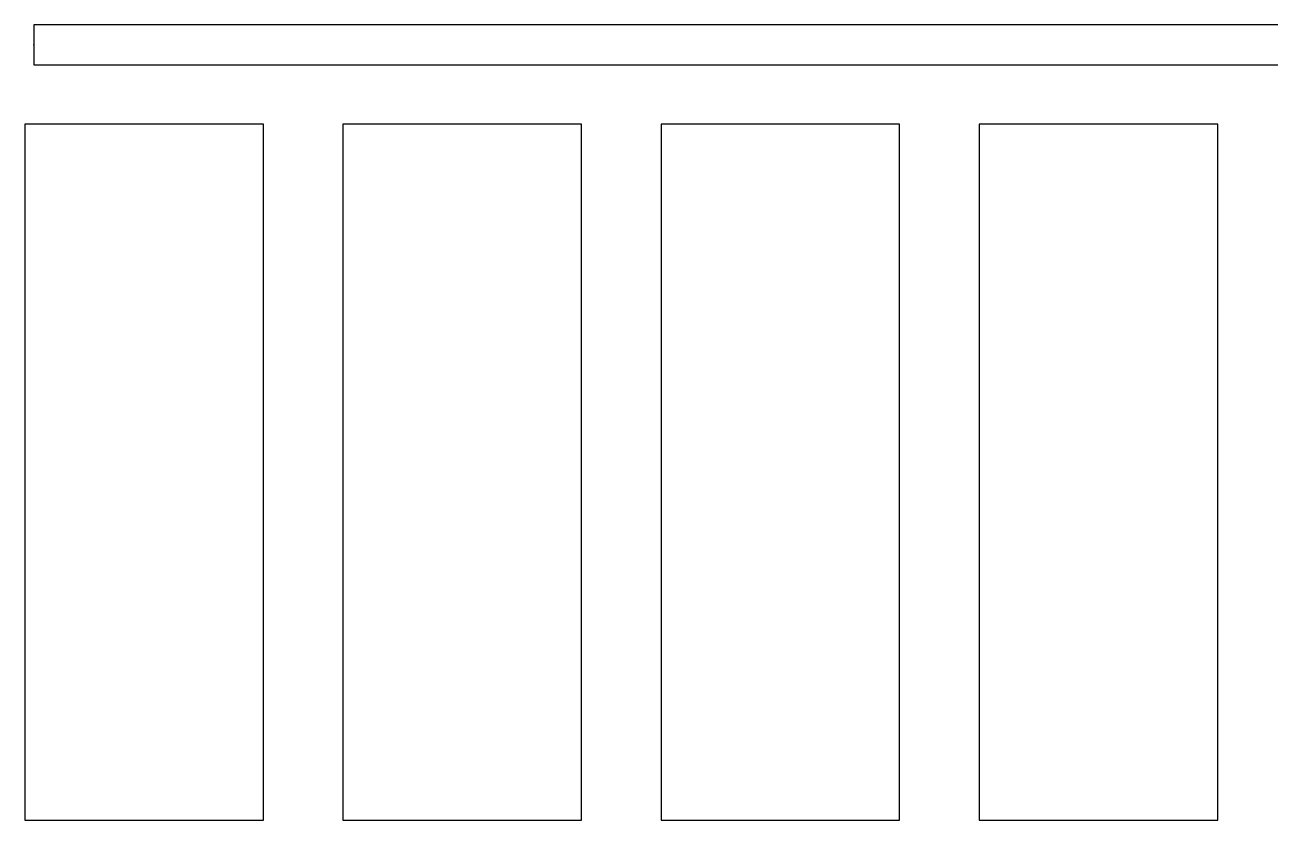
# Model space of a CAD drawing. Header units: millimetres. Extents: x -794334 to -714814, y -17806 to 22403.
# Drawn here: x -732231 to -730665, y -3671 to -2671 of the extents above; entities that cross this region are included whole.
import ezdxf
from ezdxf.xclip import XClip

# ---------------------------------------------------------------- set-up
doc = ezdxf.new("R2010")
doc.units = ezdxf.units.MM
doc.header["$XCLIPFRAME"] = 0
for name, color, linetype in [('000 - WIPEOUT', 250, 'Continuous'), ('A04_TUBE SERIES', 2, 'Continuous'), ('A11_ALU.SOLID SHEET', 2, 'Continuous')]:
    doc.layers.add(name, color=color, linetype=linetype)

# ---------------------------------------------------------------- blocks, each defined once
blk = doc.blocks.new('*U1084')
blk.add_attdef('EXTR.OVL-LENGTH_', (-25, -59.1), '', height=5)
blk.add_wipeout([(-25, 0), (25, 0), (25, 10129), (-25, 10129)]).dxf.layer = '000 - WIPEOUT'
blk.add_point((0, 0))
at = {"layer": 'A04_TUBE SERIES', "color": 0}
blk.add_lwpolyline([(-25, 0), (25, 0), (25, 10129), (-25, 10129)], close=True, dxfattribs=at)
blk = doc.blocks.new('*U1251')
at = {"color": 3}
for points in [[(-437.5, -3250), (437.5, -3250), (437.5, -3550), (-437.5, -3550)], [(-437.5, -3650), (437.5, -3650), (437.5, -3950), (-437.5, -3950)], [(-437.5, -4050), (437.5, -4050), (437.5, -4350), (-437.5, -4350)], [(-437.5, -4450), (437.5, -4450), (437.5, -4750), (-437.5, -4750)]]:
    blk.add_wipeout(points, dxfattribs=at).dxf.layer = '000 - WIPEOUT'
at = {"layer": 'A11_ALU.SOLID SHEET', "color": 0, "linetype": 'ByBlock'}
for points in [[(-437.5, -3550), (437.5, -3550), (437.5, -3250), (-437.5, -3250)], [(-437.5, -3950), (437.5, -3950), (437.5, -3650), (-437.5, -3650)], [(-437.5, -4350), (437.5, -4350), (437.5, -4050), (-437.5, -4050)], [(-437.5, -4750), (437.5, -4750), (437.5, -4450), (-437.5, -4450)]]:
    blk.add_lwpolyline(points, close=True, dxfattribs=at)
blk = doc.blocks.new('*U1610')
at = {"layer": 'A04_TUBE SERIES', "color": 0, "linetype": 'ByBlock', "rotation": 270}
blk.add_blockref('*U1084', (12461, -6275.5), dxfattribs=at)
at = {"layer": 'A11_ALU.SOLID SHEET', "color": 0, "linetype": 'ByBlock', "rotation": 90}
blk.add_blockref('*U1251', (9200, -6813), dxfattribs=at)

msp = doc.modelspace()

# ---------------------------------------------------------------- block references
at = {"layer": 'A11_ALU.SOLID SHEET'}
ref = msp.add_blockref('*U1610', (-744681.2, 3579), dxfattribs=at)
XClip(ref).set_block_clipping_path([(-45802.4668593339, -9620.0029952967), (23702.8690583039, 10334.9999958097)])

doc.saveas('drawing.dxf')
